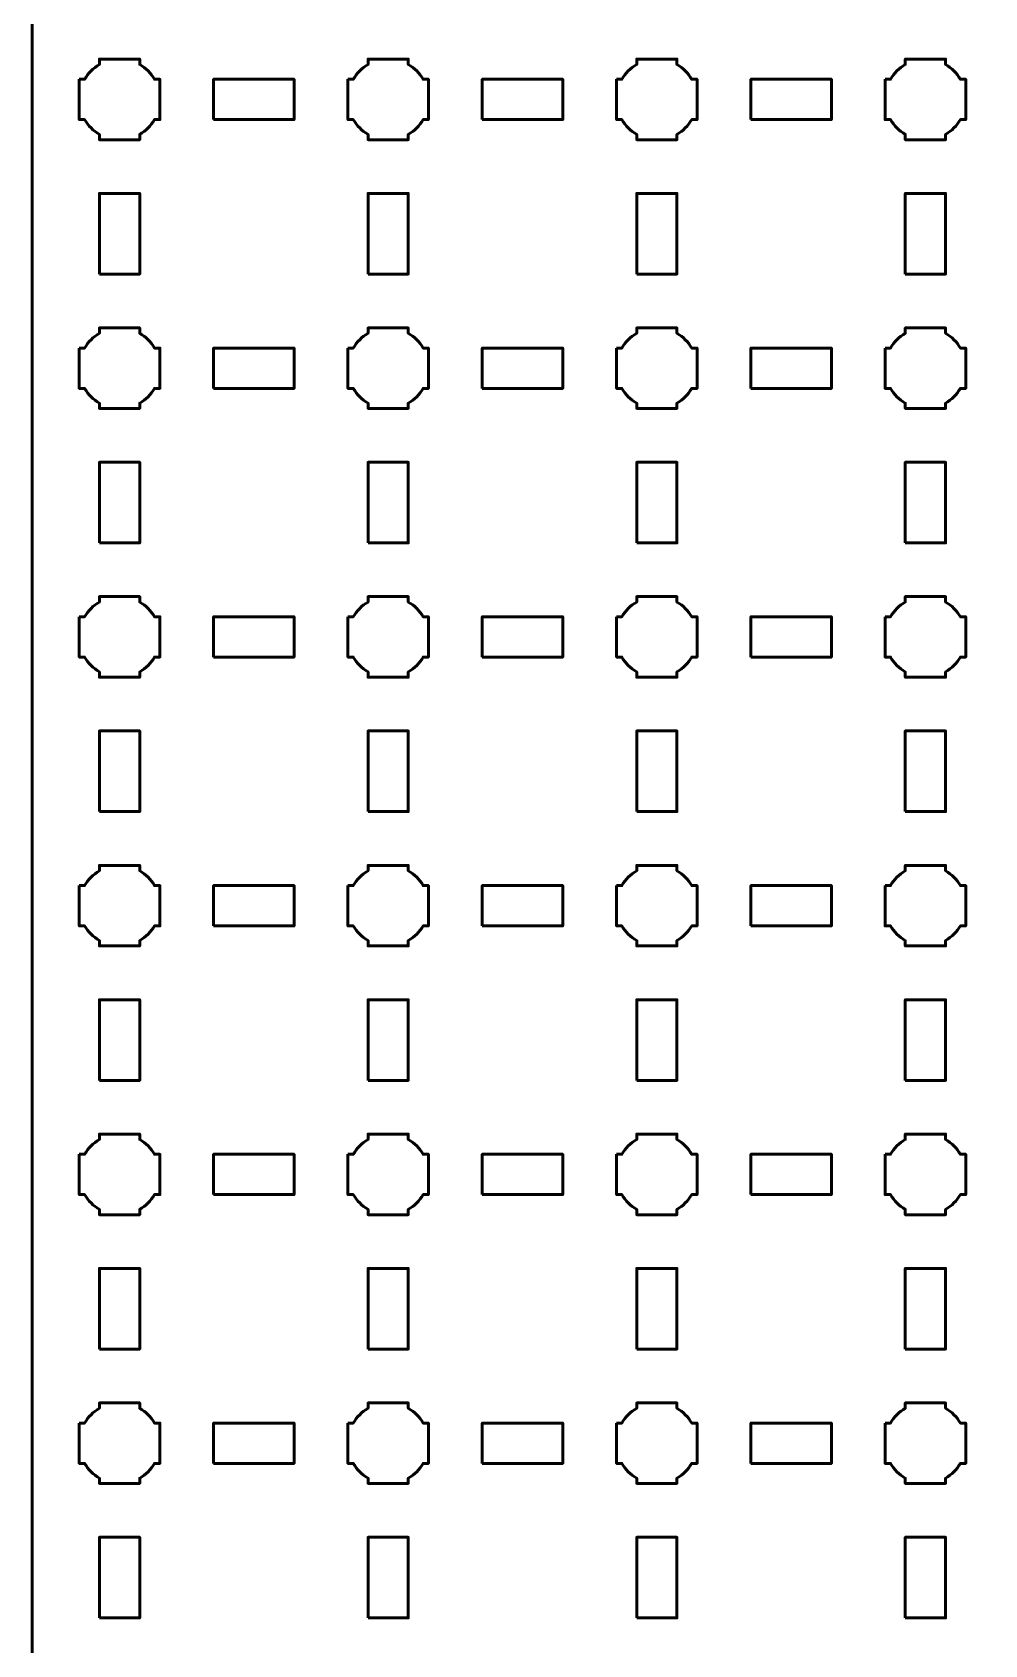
# Model space of a CAD drawing. Header units: centimetres. Extents: x -40.1 to 19.1, y -39.5 to 9.8.
# Drawn here: x -40.15 to -33.06, y -14.35 to -2.35 of the extents above; entities that cross this region are included whole.
import ezdxf

# ---------------------------------------------------------------- set-up
doc = ezdxf.new("R2010")
doc.units = ezdxf.units.CM
doc.header["$MEASUREMENT"] = 0
doc.layers.add('Layer 1', color=7, linetype='Continuous')

msp = doc.modelspace()

# ---------------------------------------------------------------- linework, layer by layer
at = {"layer": 'Layer 1', "color": 250, "lineweight": 53}
for points in [[(-38.8, -3), (-38.2, -3), (-38.2, -2.7), (-38.8, -2.7), (-38.8, -3)], [(-36.8, -3), (-36.2, -3), (-36.2, -2.7), (-36.8, -2.7), (-36.8, -3)], [(-34.8, -3), (-34.2, -3), (-34.2, -2.7), (-34.8, -2.7), (-34.8, -3)], [(-39.65, -4.15), (-39.35, -4.15), (-39.35, -3.55), (-39.65, -3.55), (-39.65, -4.15)], [(-37.65, -4.15), (-37.35, -4.15), (-37.35, -3.55), (-37.65, -3.55), (-37.65, -4.15)], [(-35.65, -4.15), (-35.35, -4.15), (-35.35, -3.55), (-35.65, -3.55), (-35.65, -4.15)], [(-33.65, -4.15), (-33.35, -4.15), (-33.35, -3.55), (-33.65, -3.55), (-33.65, -4.15)], [(-38.8, -5), (-38.2, -5), (-38.2, -4.7), (-38.8, -4.7), (-38.8, -5)], [(-36.8, -5), (-36.2, -5), (-36.2, -4.7), (-36.8, -4.7), (-36.8, -5)], [(-34.8, -5), (-34.2, -5), (-34.2, -4.7), (-34.8, -4.7), (-34.8, -5)], [(-39.65, -6.15), (-39.35, -6.15), (-39.35, -5.55), (-39.65, -5.55), (-39.65, -6.15)], [(-37.65, -6.15), (-37.35, -6.15), (-37.35, -5.55), (-37.65, -5.55), (-37.65, -6.15)], [(-35.65, -6.15), (-35.35, -6.15), (-35.35, -5.55), (-35.65, -5.55), (-35.65, -6.15)], [(-33.65, -6.15), (-33.35, -6.15), (-33.35, -5.55), (-33.65, -5.55), (-33.65, -6.15)], [(-38.8, -7), (-38.2, -7), (-38.2, -6.7), (-38.8, -6.7), (-38.8, -7)], [(-36.8, -7), (-36.2, -7), (-36.2, -6.7), (-36.8, -6.7), (-36.8, -7)], [(-34.8, -7), (-34.2, -7), (-34.2, -6.7), (-34.8, -6.7), (-34.8, -7)], [(-39.65, -8.15), (-39.35, -8.15), (-39.35, -7.55), (-39.65, -7.55), (-39.65, -8.15)], [(-37.65, -8.15), (-37.35, -8.15), (-37.35, -7.55), (-37.65, -7.55), (-37.65, -8.15)], [(-35.65, -8.15), (-35.35, -8.15), (-35.35, -7.55), (-35.65, -7.55), (-35.65, -8.15)], [(-33.65, -8.15), (-33.35, -8.15), (-33.35, -7.55), (-33.65, -7.55), (-33.65, -8.15)], [(-38.8, -9), (-38.2, -9), (-38.2, -8.7), (-38.8, -8.7), (-38.8, -9)], [(-36.8, -9), (-36.2, -9), (-36.2, -8.7), (-36.8, -8.7), (-36.8, -9)], [(-34.8, -9), (-34.2, -9), (-34.2, -8.7), (-34.8, -8.7), (-34.8, -9)], [(-39.65, -10.15), (-39.35, -10.15), (-39.35, -9.55), (-39.65, -9.55), (-39.65, -10.15)], [(-37.65, -10.15), (-37.35, -10.15), (-37.35, -9.55), (-37.65, -9.55), (-37.65, -10.15)], [(-35.65, -10.15), (-35.35, -10.15), (-35.35, -9.55), (-35.65, -9.55), (-35.65, -10.15)], [(-33.65, -10.15), (-33.35, -10.15), (-33.35, -9.55), (-33.65, -9.55), (-33.65, -10.15)], [(-38.8, -11), (-38.2, -11), (-38.2, -10.7), (-38.8, -10.7), (-38.8, -11)], [(-36.8, -11), (-36.2, -11), (-36.2, -10.7), (-36.8, -10.7), (-36.8, -11)], [(-34.8, -11), (-34.2, -11), (-34.2, -10.7), (-34.8, -10.7), (-34.8, -11)], [(-39.65, -12.15), (-39.35, -12.15), (-39.35, -11.55), (-39.65, -11.55), (-39.65, -12.15)], [(-37.65, -12.15), (-37.35, -12.15), (-37.35, -11.55), (-37.65, -11.55), (-37.65, -12.15)], [(-35.65, -12.15), (-35.35, -12.15), (-35.35, -11.55), (-35.65, -11.55), (-35.65, -12.15)], [(-33.65, -12.15), (-33.35, -12.15), (-33.35, -11.55), (-33.65, -11.55), (-33.65, -12.15)], [(-38.8, -13), (-38.2, -13), (-38.2, -12.7), (-38.8, -12.7), (-38.8, -13)], [(-36.8, -13), (-36.2, -13), (-36.2, -12.7), (-36.8, -12.7), (-36.8, -13)], [(-34.8, -13), (-34.2, -13), (-34.2, -12.7), (-34.8, -12.7), (-34.8, -13)], [(-39.65, -14.15), (-39.35, -14.15), (-39.35, -13.55), (-39.65, -13.55), (-39.65, -14.15)], [(-37.65, -14.15), (-37.35, -14.15), (-37.35, -13.55), (-37.65, -13.55), (-37.65, -14.15)], [(-35.65, -14.15), (-35.35, -14.15), (-35.35, -13.55), (-35.65, -13.55), (-35.65, -14.15)], [(-33.65, -14.15), (-33.35, -14.15), (-33.35, -13.55), (-33.65, -13.55), (-33.65, -14.15)]]:
    msp.add_lwpolyline(points, close=True, dxfattribs=at)
msp.add_open_spline([(-40.15, -39), (-40.15, -39), (-40.15, 9.3), (-40.15, 9.3), (-40.15, 9.3), (-40.15, 9.57609), (-39.92609, 9.8), (-39.65, 9.8), (-39.65, 9.8), (-39.65, 9.8), (18.65, 9.8), (18.65, 9.8), (18.65, 9.8), (18.92609, 9.8), (19.15, 9.57609), (19.15, 9.3), (19.15, 9.3), (19.15, 9.3), (19.15, -39), (19.15, -39), (19.15, -39), (19.15, -39.27609), (18.92609, -39.5), (18.65, -39.5), (18.65, -39.5), (18.65, -39.5), (-39.65, -39.5), (-39.65, -39.5), (-39.65, -39.5), (-39.92609, -39.5), (-40.15, -39.27609), (-40.15, -39)], degree=3, knots=[0, 0, 0, 0, 0.125, 0.125, 0.125, 0.125, 0.25, 0.25, 0.25, 0.25, 0.375, 0.375, 0.375, 0.375, 0.5, 0.5, 0.5, 0.5, 0.625, 0.625, 0.625, 0.625, 0.75, 0.75, 0.75, 0.75, 0.875, 0.875, 0.875, 0.875, 1, 1, 1, 1], dxfattribs=at)
at = {"layer": 'Layer 1', "lineweight": 53}
for points in [[(-39.8, -2.7), (-39.8, -2.7), (-39.75985, -2.7), (-39.75985, -2.7), (-39.75985, -2.7), (-39.7335, -2.65447), (-39.69553, -2.6165), (-39.65, -2.59015), (-39.65, -2.59015), (-39.65, -2.59015), (-39.65, -2.55), (-39.65, -2.55), (-39.65, -2.55), (-39.65, -2.55), (-39.5, -2.55), (-39.5, -2.55), (-39.5, -2.55), (-39.5, -2.55), (-39.35, -2.55), (-39.35, -2.55), (-39.35, -2.55), (-39.35, -2.55), (-39.35, -2.59015), (-39.35, -2.59015), (-39.35, -2.59015), (-39.30447, -2.6165), (-39.2665, -2.65447), (-39.24015, -2.7), (-39.24015, -2.7), (-39.24015, -2.7), (-39.2, -2.7), (-39.2, -2.7), (-39.2, -2.7), (-39.2, -2.7), (-39.2, -2.85), (-39.2, -2.85), (-39.2, -2.85), (-39.2, -2.85), (-39.2, -3), (-39.2, -3), (-39.2, -3), (-39.2, -3), (-39.24015, -3), (-39.24015, -3), (-39.24015, -3), (-39.2665, -3.04553), (-39.30447, -3.0835), (-39.35, -3.10985), (-39.35, -3.10985), (-39.35, -3.10985), (-39.35, -3.15), (-39.35, -3.15), (-39.35, -3.15), (-39.35, -3.15), (-39.5, -3.15), (-39.5, -3.15), (-39.5, -3.15), (-39.5, -3.15), (-39.65, -3.15), (-39.65, -3.15), (-39.65, -3.15), (-39.65, -3.15), (-39.65, -3.10985), (-39.65, -3.10985), (-39.65, -3.10985), (-39.69553, -3.0835), (-39.7335, -3.04553), (-39.75985, -3), (-39.75985, -3), (-39.75985, -3), (-39.8, -3), (-39.8, -3), (-39.8, -3), (-39.8, -3), (-39.8, -2.85), (-39.8, -2.85), (-39.8, -2.85), (-39.8, -2.85), (-39.8, -2.7), (-39.8, -2.7)], [(-37.8, -2.7), (-37.8, -2.7), (-37.75985, -2.7), (-37.75985, -2.7), (-37.75985, -2.7), (-37.7335, -2.65447), (-37.69553, -2.6165), (-37.65, -2.59015), (-37.65, -2.59015), (-37.65, -2.59015), (-37.65, -2.55), (-37.65, -2.55), (-37.65, -2.55), (-37.65, -2.55), (-37.5, -2.55), (-37.5, -2.55), (-37.5, -2.55), (-37.5, -2.55), (-37.35, -2.55), (-37.35, -2.55), (-37.35, -2.55), (-37.35, -2.55), (-37.35, -2.59015), (-37.35, -2.59015), (-37.35, -2.59015), (-37.30447, -2.6165), (-37.2665, -2.65447), (-37.24015, -2.7), (-37.24015, -2.7), (-37.24015, -2.7), (-37.2, -2.7), (-37.2, -2.7), (-37.2, -2.7), (-37.2, -2.7), (-37.2, -2.85), (-37.2, -2.85), (-37.2, -2.85), (-37.2, -2.85), (-37.2, -3), (-37.2, -3), (-37.2, -3), (-37.2, -3), (-37.24015, -3), (-37.24015, -3), (-37.24015, -3), (-37.2665, -3.04553), (-37.30447, -3.0835), (-37.35, -3.10985), (-37.35, -3.10985), (-37.35, -3.10985), (-37.35, -3.15), (-37.35, -3.15), (-37.35, -3.15), (-37.35, -3.15), (-37.5, -3.15), (-37.5, -3.15), (-37.5, -3.15), (-37.5, -3.15), (-37.65, -3.15), (-37.65, -3.15), (-37.65, -3.15), (-37.65, -3.15), (-37.65, -3.10985), (-37.65, -3.10985), (-37.65, -3.10985), (-37.69553, -3.0835), (-37.7335, -3.04553), (-37.75985, -3), (-37.75985, -3), (-37.75985, -3), (-37.8, -3), (-37.8, -3), (-37.8, -3), (-37.8, -3), (-37.8, -2.85), (-37.8, -2.85), (-37.8, -2.85), (-37.8, -2.85), (-37.8, -2.7), (-37.8, -2.7)], [(-35.8, -2.7), (-35.8, -2.7), (-35.75985, -2.7), (-35.75985, -2.7), (-35.75985, -2.7), (-35.7335, -2.65447), (-35.69553, -2.6165), (-35.65, -2.59015), (-35.65, -2.59015), (-35.65, -2.59015), (-35.65, -2.55), (-35.65, -2.55), (-35.65, -2.55), (-35.65, -2.55), (-35.5, -2.55), (-35.5, -2.55), (-35.5, -2.55), (-35.5, -2.55), (-35.35, -2.55), (-35.35, -2.55), (-35.35, -2.55), (-35.35, -2.55), (-35.35, -2.59015), (-35.35, -2.59015), (-35.35, -2.59015), (-35.30447, -2.6165), (-35.2665, -2.65447), (-35.24015, -2.7), (-35.24015, -2.7), (-35.24015, -2.7), (-35.2, -2.7), (-35.2, -2.7), (-35.2, -2.7), (-35.2, -2.7), (-35.2, -2.85), (-35.2, -2.85), (-35.2, -2.85), (-35.2, -2.85), (-35.2, -3), (-35.2, -3), (-35.2, -3), (-35.2, -3), (-35.24015, -3), (-35.24015, -3), (-35.24015, -3), (-35.2665, -3.04553), (-35.30447, -3.0835), (-35.35, -3.10985), (-35.35, -3.10985), (-35.35, -3.10985), (-35.35, -3.15), (-35.35, -3.15), (-35.35, -3.15), (-35.35, -3.15), (-35.5, -3.15), (-35.5, -3.15), (-35.5, -3.15), (-35.5, -3.15), (-35.65, -3.15), (-35.65, -3.15), (-35.65, -3.15), (-35.65, -3.15), (-35.65, -3.10985), (-35.65, -3.10985), (-35.65, -3.10985), (-35.69553, -3.0835), (-35.7335, -3.04553), (-35.75985, -3), (-35.75985, -3), (-35.75985, -3), (-35.8, -3), (-35.8, -3), (-35.8, -3), (-35.8, -3), (-35.8, -2.85), (-35.8, -2.85), (-35.8, -2.85), (-35.8, -2.85), (-35.8, -2.7), (-35.8, -2.7)], [(-33.8, -2.7), (-33.8, -2.7), (-33.75985, -2.7), (-33.75985, -2.7), (-33.75985, -2.7), (-33.7335, -2.65447), (-33.69553, -2.6165), (-33.65, -2.59015), (-33.65, -2.59015), (-33.65, -2.59015), (-33.65, -2.55), (-33.65, -2.55), (-33.65, -2.55), (-33.65, -2.55), (-33.5, -2.55), (-33.5, -2.55), (-33.5, -2.55), (-33.5, -2.55), (-33.35, -2.55), (-33.35, -2.55), (-33.35, -2.55), (-33.35, -2.55), (-33.35, -2.59015), (-33.35, -2.59015), (-33.35, -2.59015), (-33.30447, -2.6165), (-33.2665, -2.65447), (-33.24015, -2.7), (-33.24015, -2.7), (-33.24015, -2.7), (-33.2, -2.7), (-33.2, -2.7), (-33.2, -2.7), (-33.2, -2.7), (-33.2, -2.85), (-33.2, -2.85), (-33.2, -2.85), (-33.2, -2.85), (-33.2, -3), (-33.2, -3), (-33.2, -3), (-33.2, -3), (-33.24015, -3), (-33.24015, -3), (-33.24015, -3), (-33.2665, -3.04553), (-33.30447, -3.0835), (-33.35, -3.10985), (-33.35, -3.10985), (-33.35, -3.10985), (-33.35, -3.15), (-33.35, -3.15), (-33.35, -3.15), (-33.35, -3.15), (-33.5, -3.15), (-33.5, -3.15), (-33.5, -3.15), (-33.5, -3.15), (-33.65, -3.15), (-33.65, -3.15), (-33.65, -3.15), (-33.65, -3.15), (-33.65, -3.10985), (-33.65, -3.10985), (-33.65, -3.10985), (-33.69553, -3.0835), (-33.7335, -3.04553), (-33.75985, -3), (-33.75985, -3), (-33.75985, -3), (-33.8, -3), (-33.8, -3), (-33.8, -3), (-33.8, -3), (-33.8, -2.85), (-33.8, -2.85), (-33.8, -2.85), (-33.8, -2.85), (-33.8, -2.7), (-33.8, -2.7)], [(-39.8, -4.7), (-39.8, -4.7), (-39.75985, -4.7), (-39.75985, -4.7), (-39.75985, -4.7), (-39.7335, -4.65447), (-39.69553, -4.6165), (-39.65, -4.59015), (-39.65, -4.59015), (-39.65, -4.59015), (-39.65, -4.55), (-39.65, -4.55), (-39.65, -4.55), (-39.65, -4.55), (-39.5, -4.55), (-39.5, -4.55), (-39.5, -4.55), (-39.5, -4.55), (-39.35, -4.55), (-39.35, -4.55), (-39.35, -4.55), (-39.35, -4.55), (-39.35, -4.59015), (-39.35, -4.59015), (-39.35, -4.59015), (-39.30447, -4.6165), (-39.2665, -4.65447), (-39.24015, -4.7), (-39.24015, -4.7), (-39.24015, -4.7), (-39.2, -4.7), (-39.2, -4.7), (-39.2, -4.7), (-39.2, -4.7), (-39.2, -4.85), (-39.2, -4.85), (-39.2, -4.85), (-39.2, -4.85), (-39.2, -5), (-39.2, -5), (-39.2, -5), (-39.2, -5), (-39.24015, -5), (-39.24015, -5), (-39.24015, -5), (-39.2665, -5.04553), (-39.30447, -5.0835), (-39.35, -5.10985), (-39.35, -5.10985), (-39.35, -5.10985), (-39.35, -5.15), (-39.35, -5.15), (-39.35, -5.15), (-39.35, -5.15), (-39.5, -5.15), (-39.5, -5.15), (-39.5, -5.15), (-39.5, -5.15), (-39.65, -5.15), (-39.65, -5.15), (-39.65, -5.15), (-39.65, -5.15), (-39.65, -5.10985), (-39.65, -5.10985), (-39.65, -5.10985), (-39.69553, -5.0835), (-39.7335, -5.04553), (-39.75985, -5), (-39.75985, -5), (-39.75985, -5), (-39.8, -5), (-39.8, -5), (-39.8, -5), (-39.8, -5), (-39.8, -4.85), (-39.8, -4.85), (-39.8, -4.85), (-39.8, -4.85), (-39.8, -4.7), (-39.8, -4.7)], [(-37.8, -4.7), (-37.8, -4.7), (-37.75985, -4.7), (-37.75985, -4.7), (-37.75985, -4.7), (-37.7335, -4.65447), (-37.69553, -4.6165), (-37.65, -4.59015), (-37.65, -4.59015), (-37.65, -4.59015), (-37.65, -4.55), (-37.65, -4.55), (-37.65, -4.55), (-37.65, -4.55), (-37.5, -4.55), (-37.5, -4.55), (-37.5, -4.55), (-37.5, -4.55), (-37.35, -4.55), (-37.35, -4.55), (-37.35, -4.55), (-37.35, -4.55), (-37.35, -4.59015), (-37.35, -4.59015), (-37.35, -4.59015), (-37.30447, -4.6165), (-37.2665, -4.65447), (-37.24015, -4.7), (-37.24015, -4.7), (-37.24015, -4.7), (-37.2, -4.7), (-37.2, -4.7), (-37.2, -4.7), (-37.2, -4.7), (-37.2, -4.85), (-37.2, -4.85), (-37.2, -4.85), (-37.2, -4.85), (-37.2, -5), (-37.2, -5), (-37.2, -5), (-37.2, -5), (-37.24015, -5), (-37.24015, -5), (-37.24015, -5), (-37.2665, -5.04553), (-37.30447, -5.0835), (-37.35, -5.10985), (-37.35, -5.10985), (-37.35, -5.10985), (-37.35, -5.15), (-37.35, -5.15), (-37.35, -5.15), (-37.35, -5.15), (-37.5, -5.15), (-37.5, -5.15), (-37.5, -5.15), (-37.5, -5.15), (-37.65, -5.15), (-37.65, -5.15), (-37.65, -5.15), (-37.65, -5.15), (-37.65, -5.10985), (-37.65, -5.10985), (-37.65, -5.10985), (-37.69553, -5.0835), (-37.7335, -5.04553), (-37.75985, -5), (-37.75985, -5), (-37.75985, -5), (-37.8, -5), (-37.8, -5), (-37.8, -5), (-37.8, -5), (-37.8, -4.85), (-37.8, -4.85), (-37.8, -4.85), (-37.8, -4.85), (-37.8, -4.7), (-37.8, -4.7)], [(-35.8, -4.7), (-35.8, -4.7), (-35.75985, -4.7), (-35.75985, -4.7), (-35.75985, -4.7), (-35.7335, -4.65447), (-35.69553, -4.6165), (-35.65, -4.59015), (-35.65, -4.59015), (-35.65, -4.59015), (-35.65, -4.55), (-35.65, -4.55), (-35.65, -4.55), (-35.65, -4.55), (-35.5, -4.55), (-35.5, -4.55), (-35.5, -4.55), (-35.5, -4.55), (-35.35, -4.55), (-35.35, -4.55), (-35.35, -4.55), (-35.35, -4.55), (-35.35, -4.59015), (-35.35, -4.59015), (-35.35, -4.59015), (-35.30447, -4.6165), (-35.2665, -4.65447), (-35.24015, -4.7), (-35.24015, -4.7), (-35.24015, -4.7), (-35.2, -4.7), (-35.2, -4.7), (-35.2, -4.7), (-35.2, -4.7), (-35.2, -4.85), (-35.2, -4.85), (-35.2, -4.85), (-35.2, -4.85), (-35.2, -5), (-35.2, -5), (-35.2, -5), (-35.2, -5), (-35.24015, -5), (-35.24015, -5), (-35.24015, -5), (-35.2665, -5.04553), (-35.30447, -5.0835), (-35.35, -5.10985), (-35.35, -5.10985), (-35.35, -5.10985), (-35.35, -5.15), (-35.35, -5.15), (-35.35, -5.15), (-35.35, -5.15), (-35.5, -5.15), (-35.5, -5.15), (-35.5, -5.15), (-35.5, -5.15), (-35.65, -5.15), (-35.65, -5.15), (-35.65, -5.15), (-35.65, -5.15), (-35.65, -5.10985), (-35.65, -5.10985), (-35.65, -5.10985), (-35.69553, -5.0835), (-35.7335, -5.04553), (-35.75985, -5), (-35.75985, -5), (-35.75985, -5), (-35.8, -5), (-35.8, -5), (-35.8, -5), (-35.8, -5), (-35.8, -4.85), (-35.8, -4.85), (-35.8, -4.85), (-35.8, -4.85), (-35.8, -4.7), (-35.8, -4.7)], [(-33.8, -4.7), (-33.8, -4.7), (-33.75985, -4.7), (-33.75985, -4.7), (-33.75985, -4.7), (-33.7335, -4.65447), (-33.69553, -4.6165), (-33.65, -4.59015), (-33.65, -4.59015), (-33.65, -4.59015), (-33.65, -4.55), (-33.65, -4.55), (-33.65, -4.55), (-33.65, -4.55), (-33.5, -4.55), (-33.5, -4.55), (-33.5, -4.55), (-33.5, -4.55), (-33.35, -4.55), (-33.35, -4.55), (-33.35, -4.55), (-33.35, -4.55), (-33.35, -4.59015), (-33.35, -4.59015), (-33.35, -4.59015), (-33.30447, -4.6165), (-33.2665, -4.65447), (-33.24015, -4.7), (-33.24015, -4.7), (-33.24015, -4.7), (-33.2, -4.7), (-33.2, -4.7), (-33.2, -4.7), (-33.2, -4.7), (-33.2, -4.85), (-33.2, -4.85), (-33.2, -4.85), (-33.2, -4.85), (-33.2, -5), (-33.2, -5), (-33.2, -5), (-33.2, -5), (-33.24015, -5), (-33.24015, -5), (-33.24015, -5), (-33.2665, -5.04553), (-33.30447, -5.0835), (-33.35, -5.10985), (-33.35, -5.10985), (-33.35, -5.10985), (-33.35, -5.15), (-33.35, -5.15), (-33.35, -5.15), (-33.35, -5.15), (-33.5, -5.15), (-33.5, -5.15), (-33.5, -5.15), (-33.5, -5.15), (-33.65, -5.15), (-33.65, -5.15), (-33.65, -5.15), (-33.65, -5.15), (-33.65, -5.10985), (-33.65, -5.10985), (-33.65, -5.10985), (-33.69553, -5.0835), (-33.7335, -5.04553), (-33.75985, -5), (-33.75985, -5), (-33.75985, -5), (-33.8, -5), (-33.8, -5), (-33.8, -5), (-33.8, -5), (-33.8, -4.85), (-33.8, -4.85), (-33.8, -4.85), (-33.8, -4.85), (-33.8, -4.7), (-33.8, -4.7)], [(-39.8, -6.7), (-39.8, -6.7), (-39.75985, -6.7), (-39.75985, -6.7), (-39.75985, -6.7), (-39.7335, -6.65447), (-39.69553, -6.6165), (-39.65, -6.59015), (-39.65, -6.59015), (-39.65, -6.59015), (-39.65, -6.55), (-39.65, -6.55), (-39.65, -6.55), (-39.65, -6.55), (-39.5, -6.55), (-39.5, -6.55), (-39.5, -6.55), (-39.5, -6.55), (-39.35, -6.55), (-39.35, -6.55), (-39.35, -6.55), (-39.35, -6.55), (-39.35, -6.59015), (-39.35, -6.59015), (-39.35, -6.59015), (-39.30447, -6.6165), (-39.2665, -6.65447), (-39.24015, -6.7), (-39.24015, -6.7), (-39.24015, -6.7), (-39.2, -6.7), (-39.2, -6.7), (-39.2, -6.7), (-39.2, -6.7), (-39.2, -6.85), (-39.2, -6.85), (-39.2, -6.85), (-39.2, -6.85), (-39.2, -7), (-39.2, -7), (-39.2, -7), (-39.2, -7), (-39.24015, -7), (-39.24015, -7), (-39.24015, -7), (-39.2665, -7.04553), (-39.30447, -7.0835), (-39.35, -7.10985), (-39.35, -7.10985), (-39.35, -7.10985), (-39.35, -7.15), (-39.35, -7.15), (-39.35, -7.15), (-39.35, -7.15), (-39.5, -7.15), (-39.5, -7.15), (-39.5, -7.15), (-39.5, -7.15), (-39.65, -7.15), (-39.65, -7.15), (-39.65, -7.15), (-39.65, -7.15), (-39.65, -7.10985), (-39.65, -7.10985), (-39.65, -7.10985), (-39.69553, -7.0835), (-39.7335, -7.04553), (-39.75985, -7), (-39.75985, -7), (-39.75985, -7), (-39.8, -7), (-39.8, -7), (-39.8, -7), (-39.8, -7), (-39.8, -6.85), (-39.8, -6.85), (-39.8, -6.85), (-39.8, -6.85), (-39.8, -6.7), (-39.8, -6.7)], [(-37.8, -6.7), (-37.8, -6.7), (-37.75985, -6.7), (-37.75985, -6.7), (-37.75985, -6.7), (-37.7335, -6.65447), (-37.69553, -6.6165), (-37.65, -6.59015), (-37.65, -6.59015), (-37.65, -6.59015), (-37.65, -6.55), (-37.65, -6.55), (-37.65, -6.55), (-37.65, -6.55), (-37.5, -6.55), (-37.5, -6.55), (-37.5, -6.55), (-37.5, -6.55), (-37.35, -6.55), (-37.35, -6.55), (-37.35, -6.55), (-37.35, -6.55), (-37.35, -6.59015), (-37.35, -6.59015), (-37.35, -6.59015), (-37.30447, -6.6165), (-37.2665, -6.65447), (-37.24015, -6.7), (-37.24015, -6.7), (-37.24015, -6.7), (-37.2, -6.7), (-37.2, -6.7), (-37.2, -6.7), (-37.2, -6.7), (-37.2, -6.85), (-37.2, -6.85), (-37.2, -6.85), (-37.2, -6.85), (-37.2, -7), (-37.2, -7), (-37.2, -7), (-37.2, -7), (-37.24015, -7), (-37.24015, -7), (-37.24015, -7), (-37.2665, -7.04553), (-37.30447, -7.0835), (-37.35, -7.10985), (-37.35, -7.10985), (-37.35, -7.10985), (-37.35, -7.15), (-37.35, -7.15), (-37.35, -7.15), (-37.35, -7.15), (-37.5, -7.15), (-37.5, -7.15), (-37.5, -7.15), (-37.5, -7.15), (-37.65, -7.15), (-37.65, -7.15), (-37.65, -7.15), (-37.65, -7.15), (-37.65, -7.10985), (-37.65, -7.10985), (-37.65, -7.10985), (-37.69553, -7.0835), (-37.7335, -7.04553), (-37.75985, -7), (-37.75985, -7), (-37.75985, -7), (-37.8, -7), (-37.8, -7), (-37.8, -7), (-37.8, -7), (-37.8, -6.85), (-37.8, -6.85), (-37.8, -6.85), (-37.8, -6.85), (-37.8, -6.7), (-37.8, -6.7)], [(-35.8, -6.7), (-35.8, -6.7), (-35.75985, -6.7), (-35.75985, -6.7), (-35.75985, -6.7), (-35.7335, -6.65447), (-35.69553, -6.6165), (-35.65, -6.59015), (-35.65, -6.59015), (-35.65, -6.59015), (-35.65, -6.55), (-35.65, -6.55), (-35.65, -6.55), (-35.65, -6.55), (-35.5, -6.55), (-35.5, -6.55), (-35.5, -6.55), (-35.5, -6.55), (-35.35, -6.55), (-35.35, -6.55), (-35.35, -6.55), (-35.35, -6.55), (-35.35, -6.59015), (-35.35, -6.59015), (-35.35, -6.59015), (-35.30447, -6.6165), (-35.2665, -6.65447), (-35.24015, -6.7), (-35.24015, -6.7), (-35.24015, -6.7), (-35.2, -6.7), (-35.2, -6.7), (-35.2, -6.7), (-35.2, -6.7), (-35.2, -6.85), (-35.2, -6.85), (-35.2, -6.85), (-35.2, -6.85), (-35.2, -7), (-35.2, -7), (-35.2, -7), (-35.2, -7), (-35.24015, -7), (-35.24015, -7), (-35.24015, -7), (-35.2665, -7.04553), (-35.30447, -7.0835), (-35.35, -7.10985), (-35.35, -7.10985), (-35.35, -7.10985), (-35.35, -7.15), (-35.35, -7.15), (-35.35, -7.15), (-35.35, -7.15), (-35.5, -7.15), (-35.5, -7.15), (-35.5, -7.15), (-35.5, -7.15), (-35.65, -7.15), (-35.65, -7.15), (-35.65, -7.15), (-35.65, -7.15), (-35.65, -7.10985), (-35.65, -7.10985), (-35.65, -7.10985), (-35.69553, -7.0835), (-35.7335, -7.04553), (-35.75985, -7), (-35.75985, -7), (-35.75985, -7), (-35.8, -7), (-35.8, -7), (-35.8, -7), (-35.8, -7), (-35.8, -6.85), (-35.8, -6.85), (-35.8, -6.85), (-35.8, -6.85), (-35.8, -6.7), (-35.8, -6.7)], [(-33.8, -6.7), (-33.8, -6.7), (-33.75985, -6.7), (-33.75985, -6.7), (-33.75985, -6.7), (-33.7335, -6.65447), (-33.69553, -6.6165), (-33.65, -6.59015), (-33.65, -6.59015), (-33.65, -6.59015), (-33.65, -6.55), (-33.65, -6.55), (-33.65, -6.55), (-33.65, -6.55), (-33.5, -6.55), (-33.5, -6.55), (-33.5, -6.55), (-33.5, -6.55), (-33.35, -6.55), (-33.35, -6.55), (-33.35, -6.55), (-33.35, -6.55), (-33.35, -6.59015), (-33.35, -6.59015), (-33.35, -6.59015), (-33.30447, -6.6165), (-33.2665, -6.65447), (-33.24015, -6.7), (-33.24015, -6.7), (-33.24015, -6.7), (-33.2, -6.7), (-33.2, -6.7), (-33.2, -6.7), (-33.2, -6.7), (-33.2, -6.85), (-33.2, -6.85), (-33.2, -6.85), (-33.2, -6.85), (-33.2, -7), (-33.2, -7), (-33.2, -7), (-33.2, -7), (-33.24015, -7), (-33.24015, -7), (-33.24015, -7), (-33.2665, -7.04553), (-33.30447, -7.0835), (-33.35, -7.10985), (-33.35, -7.10985), (-33.35, -7.10985), (-33.35, -7.15), (-33.35, -7.15), (-33.35, -7.15), (-33.35, -7.15), (-33.5, -7.15), (-33.5, -7.15), (-33.5, -7.15), (-33.5, -7.15), (-33.65, -7.15), (-33.65, -7.15), (-33.65, -7.15), (-33.65, -7.15), (-33.65, -7.10985), (-33.65, -7.10985), (-33.65, -7.10985), (-33.69553, -7.0835), (-33.7335, -7.04553), (-33.75985, -7), (-33.75985, -7), (-33.75985, -7), (-33.8, -7), (-33.8, -7), (-33.8, -7), (-33.8, -7), (-33.8, -6.85), (-33.8, -6.85), (-33.8, -6.85), (-33.8, -6.85), (-33.8, -6.7), (-33.8, -6.7)], [(-39.8, -8.7), (-39.8, -8.7), (-39.75985, -8.7), (-39.75985, -8.7), (-39.75985, -8.7), (-39.7335, -8.65447), (-39.69553, -8.6165), (-39.65, -8.59015), (-39.65, -8.59015), (-39.65, -8.59015), (-39.65, -8.55), (-39.65, -8.55), (-39.65, -8.55), (-39.65, -8.55), (-39.5, -8.55), (-39.5, -8.55), (-39.5, -8.55), (-39.5, -8.55), (-39.35, -8.55), (-39.35, -8.55), (-39.35, -8.55), (-39.35, -8.55), (-39.35, -8.59015), (-39.35, -8.59015), (-39.35, -8.59015), (-39.30447, -8.6165), (-39.2665, -8.65447), (-39.24015, -8.7), (-39.24015, -8.7), (-39.24015, -8.7), (-39.2, -8.7), (-39.2, -8.7), (-39.2, -8.7), (-39.2, -8.7), (-39.2, -8.85), (-39.2, -8.85), (-39.2, -8.85), (-39.2, -8.85), (-39.2, -9), (-39.2, -9), (-39.2, -9), (-39.2, -9), (-39.24015, -9), (-39.24015, -9), (-39.24015, -9), (-39.2665, -9.04553), (-39.30447, -9.0835), (-39.35, -9.10985), (-39.35, -9.10985), (-39.35, -9.10985), (-39.35, -9.15), (-39.35, -9.15), (-39.35, -9.15), (-39.35, -9.15), (-39.5, -9.15), (-39.5, -9.15), (-39.5, -9.15), (-39.5, -9.15), (-39.65, -9.15), (-39.65, -9.15), (-39.65, -9.15), (-39.65, -9.15), (-39.65, -9.10985), (-39.65, -9.10985), (-39.65, -9.10985), (-39.69553, -9.0835), (-39.7335, -9.04553), (-39.75985, -9), (-39.75985, -9), (-39.75985, -9), (-39.8, -9), (-39.8, -9), (-39.8, -9), (-39.8, -9), (-39.8, -8.85), (-39.8, -8.85), (-39.8, -8.85), (-39.8, -8.85), (-39.8, -8.7), (-39.8, -8.7)], [(-37.8, -8.7), (-37.8, -8.7), (-37.75985, -8.7), (-37.75985, -8.7), (-37.75985, -8.7), (-37.7335, -8.65447), (-37.69553, -8.6165), (-37.65, -8.59015), (-37.65, -8.59015), (-37.65, -8.59015), (-37.65, -8.55), (-37.65, -8.55), (-37.65, -8.55), (-37.65, -8.55), (-37.5, -8.55), (-37.5, -8.55), (-37.5, -8.55), (-37.5, -8.55), (-37.35, -8.55), (-37.35, -8.55), (-37.35, -8.55), (-37.35, -8.55), (-37.35, -8.59015), (-37.35, -8.59015), (-37.35, -8.59015), (-37.30447, -8.6165), (-37.2665, -8.65447), (-37.24015, -8.7), (-37.24015, -8.7), (-37.24015, -8.7), (-37.2, -8.7), (-37.2, -8.7), (-37.2, -8.7), (-37.2, -8.7), (-37.2, -8.85), (-37.2, -8.85), (-37.2, -8.85), (-37.2, -8.85), (-37.2, -9), (-37.2, -9), (-37.2, -9), (-37.2, -9), (-37.24015, -9), (-37.24015, -9), (-37.24015, -9), (-37.2665, -9.04553), (-37.30447, -9.0835), (-37.35, -9.10985), (-37.35, -9.10985), (-37.35, -9.10985), (-37.35, -9.15), (-37.35, -9.15), (-37.35, -9.15), (-37.35, -9.15), (-37.5, -9.15), (-37.5, -9.15), (-37.5, -9.15), (-37.5, -9.15), (-37.65, -9.15), (-37.65, -9.15), (-37.65, -9.15), (-37.65, -9.15), (-37.65, -9.10985), (-37.65, -9.10985), (-37.65, -9.10985), (-37.69553, -9.0835), (-37.7335, -9.04553), (-37.75985, -9), (-37.75985, -9), (-37.75985, -9), (-37.8, -9), (-37.8, -9), (-37.8, -9), (-37.8, -9), (-37.8, -8.85), (-37.8, -8.85), (-37.8, -8.85), (-37.8, -8.85), (-37.8, -8.7), (-37.8, -8.7)], [(-35.8, -8.7), (-35.8, -8.7), (-35.75985, -8.7), (-35.75985, -8.7), (-35.75985, -8.7), (-35.7335, -8.65447), (-35.69553, -8.6165), (-35.65, -8.59015), (-35.65, -8.59015), (-35.65, -8.59015), (-35.65, -8.55), (-35.65, -8.55), (-35.65, -8.55), (-35.65, -8.55), (-35.5, -8.55), (-35.5, -8.55), (-35.5, -8.55), (-35.5, -8.55), (-35.35, -8.55), (-35.35, -8.55), (-35.35, -8.55), (-35.35, -8.55), (-35.35, -8.59015), (-35.35, -8.59015), (-35.35, -8.59015), (-35.30447, -8.6165), (-35.2665, -8.65447), (-35.24015, -8.7), (-35.24015, -8.7), (-35.24015, -8.7), (-35.2, -8.7), (-35.2, -8.7), (-35.2, -8.7), (-35.2, -8.7), (-35.2, -8.85), (-35.2, -8.85), (-35.2, -8.85), (-35.2, -8.85), (-35.2, -9), (-35.2, -9), (-35.2, -9), (-35.2, -9), (-35.24015, -9), (-35.24015, -9), (-35.24015, -9), (-35.2665, -9.04553), (-35.30447, -9.0835), (-35.35, -9.10985), (-35.35, -9.10985), (-35.35, -9.10985), (-35.35, -9.15), (-35.35, -9.15), (-35.35, -9.15), (-35.35, -9.15), (-35.5, -9.15), (-35.5, -9.15), (-35.5, -9.15), (-35.5, -9.15), (-35.65, -9.15), (-35.65, -9.15), (-35.65, -9.15), (-35.65, -9.15), (-35.65, -9.10985), (-35.65, -9.10985), (-35.65, -9.10985), (-35.69553, -9.0835), (-35.7335, -9.04553), (-35.75985, -9), (-35.75985, -9), (-35.75985, -9), (-35.8, -9), (-35.8, -9), (-35.8, -9), (-35.8, -9), (-35.8, -8.85), (-35.8, -8.85), (-35.8, -8.85), (-35.8, -8.85), (-35.8, -8.7), (-35.8, -8.7)], [(-33.8, -8.7), (-33.8, -8.7), (-33.75985, -8.7), (-33.75985, -8.7), (-33.75985, -8.7), (-33.7335, -8.65447), (-33.69553, -8.6165), (-33.65, -8.59015), (-33.65, -8.59015), (-33.65, -8.59015), (-33.65, -8.55), (-33.65, -8.55), (-33.65, -8.55), (-33.65, -8.55), (-33.5, -8.55), (-33.5, -8.55), (-33.5, -8.55), (-33.5, -8.55), (-33.35, -8.55), (-33.35, -8.55), (-33.35, -8.55), (-33.35, -8.55), (-33.35, -8.59015), (-33.35, -8.59015), (-33.35, -8.59015), (-33.30447, -8.6165), (-33.2665, -8.65447), (-33.24015, -8.7), (-33.24015, -8.7), (-33.24015, -8.7), (-33.2, -8.7), (-33.2, -8.7), (-33.2, -8.7), (-33.2, -8.7), (-33.2, -8.85), (-33.2, -8.85), (-33.2, -8.85), (-33.2, -8.85), (-33.2, -9), (-33.2, -9), (-33.2, -9), (-33.2, -9), (-33.24015, -9), (-33.24015, -9), (-33.24015, -9), (-33.2665, -9.04553), (-33.30447, -9.0835), (-33.35, -9.10985), (-33.35, -9.10985), (-33.35, -9.10985), (-33.35, -9.15), (-33.35, -9.15), (-33.35, -9.15), (-33.35, -9.15), (-33.5, -9.15), (-33.5, -9.15), (-33.5, -9.15), (-33.5, -9.15), (-33.65, -9.15), (-33.65, -9.15), (-33.65, -9.15), (-33.65, -9.15), (-33.65, -9.10985), (-33.65, -9.10985), (-33.65, -9.10985), (-33.69553, -9.0835), (-33.7335, -9.04553), (-33.75985, -9), (-33.75985, -9), (-33.75985, -9), (-33.8, -9), (-33.8, -9), (-33.8, -9), (-33.8, -9), (-33.8, -8.85), (-33.8, -8.85), (-33.8, -8.85), (-33.8, -8.85), (-33.8, -8.7), (-33.8, -8.7)], [(-39.8, -10.7), (-39.8, -10.7), (-39.75985, -10.7), (-39.75985, -10.7), (-39.75985, -10.7), (-39.7335, -10.65447), (-39.69553, -10.6165), (-39.65, -10.59015), (-39.65, -10.59015), (-39.65, -10.59015), (-39.65, -10.55), (-39.65, -10.55), (-39.65, -10.55), (-39.65, -10.55), (-39.5, -10.55), (-39.5, -10.55), (-39.5, -10.55), (-39.5, -10.55), (-39.35, -10.55), (-39.35, -10.55), (-39.35, -10.55), (-39.35, -10.55), (-39.35, -10.59015), (-39.35, -10.59015), (-39.35, -10.59015), (-39.30447, -10.6165), (-39.2665, -10.65447), (-39.24015, -10.7), (-39.24015, -10.7), (-39.24015, -10.7), (-39.2, -10.7), (-39.2, -10.7), (-39.2, -10.7), (-39.2, -10.7), (-39.2, -10.85), (-39.2, -10.85), (-39.2, -10.85), (-39.2, -10.85), (-39.2, -11), (-39.2, -11), (-39.2, -11), (-39.2, -11), (-39.24015, -11), (-39.24015, -11), (-39.24015, -11), (-39.2665, -11.04553), (-39.30447, -11.0835), (-39.35, -11.10985), (-39.35, -11.10985), (-39.35, -11.10985), (-39.35, -11.15), (-39.35, -11.15), (-39.35, -11.15), (-39.35, -11.15), (-39.5, -11.15), (-39.5, -11.15), (-39.5, -11.15), (-39.5, -11.15), (-39.65, -11.15), (-39.65, -11.15), (-39.65, -11.15), (-39.65, -11.15), (-39.65, -11.10985), (-39.65, -11.10985), (-39.65, -11.10985), (-39.69553, -11.0835), (-39.7335, -11.04553), (-39.75985, -11), (-39.75985, -11), (-39.75985, -11), (-39.8, -11), (-39.8, -11), (-39.8, -11), (-39.8, -11), (-39.8, -10.85), (-39.8, -10.85), (-39.8, -10.85), (-39.8, -10.85), (-39.8, -10.7), (-39.8, -10.7)], [(-37.8, -10.7), (-37.8, -10.7), (-37.75985, -10.7), (-37.75985, -10.7), (-37.75985, -10.7), (-37.7335, -10.65447), (-37.69553, -10.6165), (-37.65, -10.59015), (-37.65, -10.59015), (-37.65, -10.59015), (-37.65, -10.55), (-37.65, -10.55), (-37.65, -10.55), (-37.65, -10.55), (-37.5, -10.55), (-37.5, -10.55), (-37.5, -10.55), (-37.5, -10.55), (-37.35, -10.55), (-37.35, -10.55), (-37.35, -10.55), (-37.35, -10.55), (-37.35, -10.59015), (-37.35, -10.59015), (-37.35, -10.59015), (-37.30447, -10.6165), (-37.2665, -10.65447), (-37.24015, -10.7), (-37.24015, -10.7), (-37.24015, -10.7), (-37.2, -10.7), (-37.2, -10.7), (-37.2, -10.7), (-37.2, -10.7), (-37.2, -10.85), (-37.2, -10.85), (-37.2, -10.85), (-37.2, -10.85), (-37.2, -11), (-37.2, -11), (-37.2, -11), (-37.2, -11), (-37.24015, -11), (-37.24015, -11), (-37.24015, -11), (-37.2665, -11.04553), (-37.30447, -11.0835), (-37.35, -11.10985), (-37.35, -11.10985), (-37.35, -11.10985), (-37.35, -11.15), (-37.35, -11.15), (-37.35, -11.15), (-37.35, -11.15), (-37.5, -11.15), (-37.5, -11.15), (-37.5, -11.15), (-37.5, -11.15), (-37.65, -11.15), (-37.65, -11.15), (-37.65, -11.15), (-37.65, -11.15), (-37.65, -11.10985), (-37.65, -11.10985), (-37.65, -11.10985), (-37.69553, -11.0835), (-37.7335, -11.04553), (-37.75985, -11), (-37.75985, -11), (-37.75985, -11), (-37.8, -11), (-37.8, -11), (-37.8, -11), (-37.8, -11), (-37.8, -10.85), (-37.8, -10.85), (-37.8, -10.85), (-37.8, -10.85), (-37.8, -10.7), (-37.8, -10.7)], [(-35.8, -10.7), (-35.8, -10.7), (-35.75985, -10.7), (-35.75985, -10.7), (-35.75985, -10.7), (-35.7335, -10.65447), (-35.69553, -10.6165), (-35.65, -10.59015), (-35.65, -10.59015), (-35.65, -10.59015), (-35.65, -10.55), (-35.65, -10.55), (-35.65, -10.55), (-35.65, -10.55), (-35.5, -10.55), (-35.5, -10.55), (-35.5, -10.55), (-35.5, -10.55), (-35.35, -10.55), (-35.35, -10.55), (-35.35, -10.55), (-35.35, -10.55), (-35.35, -10.59015), (-35.35, -10.59015), (-35.35, -10.59015), (-35.30447, -10.6165), (-35.2665, -10.65447), (-35.24015, -10.7), (-35.24015, -10.7), (-35.24015, -10.7), (-35.2, -10.7), (-35.2, -10.7), (-35.2, -10.7), (-35.2, -10.7), (-35.2, -10.85), (-35.2, -10.85), (-35.2, -10.85), (-35.2, -10.85), (-35.2, -11), (-35.2, -11), (-35.2, -11), (-35.2, -11), (-35.24015, -11), (-35.24015, -11), (-35.24015, -11), (-35.2665, -11.04553), (-35.30447, -11.0835), (-35.35, -11.10985), (-35.35, -11.10985), (-35.35, -11.10985), (-35.35, -11.15), (-35.35, -11.15), (-35.35, -11.15), (-35.35, -11.15), (-35.5, -11.15), (-35.5, -11.15), (-35.5, -11.15), (-35.5, -11.15), (-35.65, -11.15), (-35.65, -11.15), (-35.65, -11.15), (-35.65, -11.15), (-35.65, -11.10985), (-35.65, -11.10985), (-35.65, -11.10985), (-35.69553, -11.0835), (-35.7335, -11.04553), (-35.75985, -11), (-35.75985, -11), (-35.75985, -11), (-35.8, -11), (-35.8, -11), (-35.8, -11), (-35.8, -11), (-35.8, -10.85), (-35.8, -10.85), (-35.8, -10.85), (-35.8, -10.85), (-35.8, -10.7), (-35.8, -10.7)], [(-33.8, -10.7), (-33.8, -10.7), (-33.75985, -10.7), (-33.75985, -10.7), (-33.75985, -10.7), (-33.7335, -10.65447), (-33.69553, -10.6165), (-33.65, -10.59015), (-33.65, -10.59015), (-33.65, -10.59015), (-33.65, -10.55), (-33.65, -10.55), (-33.65, -10.55), (-33.65, -10.55), (-33.5, -10.55), (-33.5, -10.55), (-33.5, -10.55), (-33.5, -10.55), (-33.35, -10.55), (-33.35, -10.55), (-33.35, -10.55), (-33.35, -10.55), (-33.35, -10.59015), (-33.35, -10.59015), (-33.35, -10.59015), (-33.30447, -10.6165), (-33.2665, -10.65447), (-33.24015, -10.7), (-33.24015, -10.7), (-33.24015, -10.7), (-33.2, -10.7), (-33.2, -10.7), (-33.2, -10.7), (-33.2, -10.7), (-33.2, -10.85), (-33.2, -10.85), (-33.2, -10.85), (-33.2, -10.85), (-33.2, -11), (-33.2, -11), (-33.2, -11), (-33.2, -11), (-33.24015, -11), (-33.24015, -11), (-33.24015, -11), (-33.2665, -11.04553), (-33.30447, -11.0835), (-33.35, -11.10985), (-33.35, -11.10985), (-33.35, -11.10985), (-33.35, -11.15), (-33.35, -11.15), (-33.35, -11.15), (-33.35, -11.15), (-33.5, -11.15), (-33.5, -11.15), (-33.5, -11.15), (-33.5, -11.15), (-33.65, -11.15), (-33.65, -11.15), (-33.65, -11.15), (-33.65, -11.15), (-33.65, -11.10985), (-33.65, -11.10985), (-33.65, -11.10985), (-33.69553, -11.0835), (-33.7335, -11.04553), (-33.75985, -11), (-33.75985, -11), (-33.75985, -11), (-33.8, -11), (-33.8, -11), (-33.8, -11), (-33.8, -11), (-33.8, -10.85), (-33.8, -10.85), (-33.8, -10.85), (-33.8, -10.85), (-33.8, -10.7), (-33.8, -10.7)], [(-39.8, -12.7), (-39.8, -12.7), (-39.75985, -12.7), (-39.75985, -12.7), (-39.75985, -12.7), (-39.7335, -12.65447), (-39.69553, -12.6165), (-39.65, -12.59015), (-39.65, -12.59015), (-39.65, -12.59015), (-39.65, -12.55), (-39.65, -12.55), (-39.65, -12.55), (-39.65, -12.55), (-39.5, -12.55), (-39.5, -12.55), (-39.5, -12.55), (-39.5, -12.55), (-39.35, -12.55), (-39.35, -12.55), (-39.35, -12.55), (-39.35, -12.55), (-39.35, -12.59015), (-39.35, -12.59015), (-39.35, -12.59015), (-39.30447, -12.6165), (-39.2665, -12.65447), (-39.24015, -12.7), (-39.24015, -12.7), (-39.24015, -12.7), (-39.2, -12.7), (-39.2, -12.7), (-39.2, -12.7), (-39.2, -12.7), (-39.2, -12.85), (-39.2, -12.85), (-39.2, -12.85), (-39.2, -12.85), (-39.2, -13), (-39.2, -13), (-39.2, -13), (-39.2, -13), (-39.24015, -13), (-39.24015, -13), (-39.24015, -13), (-39.2665, -13.04553), (-39.30447, -13.0835), (-39.35, -13.10985), (-39.35, -13.10985), (-39.35, -13.10985), (-39.35, -13.15), (-39.35, -13.15), (-39.35, -13.15), (-39.35, -13.15), (-39.5, -13.15), (-39.5, -13.15), (-39.5, -13.15), (-39.5, -13.15), (-39.65, -13.15), (-39.65, -13.15), (-39.65, -13.15), (-39.65, -13.15), (-39.65, -13.10985), (-39.65, -13.10985), (-39.65, -13.10985), (-39.69553, -13.0835), (-39.7335, -13.04553), (-39.75985, -13), (-39.75985, -13), (-39.75985, -13), (-39.8, -13), (-39.8, -13), (-39.8, -13), (-39.8, -13), (-39.8, -12.85), (-39.8, -12.85), (-39.8, -12.85), (-39.8, -12.85), (-39.8, -12.7), (-39.8, -12.7)], [(-37.8, -12.7), (-37.8, -12.7), (-37.75985, -12.7), (-37.75985, -12.7), (-37.75985, -12.7), (-37.7335, -12.65447), (-37.69553, -12.6165), (-37.65, -12.59015), (-37.65, -12.59015), (-37.65, -12.59015), (-37.65, -12.55), (-37.65, -12.55), (-37.65, -12.55), (-37.65, -12.55), (-37.5, -12.55), (-37.5, -12.55), (-37.5, -12.55), (-37.5, -12.55), (-37.35, -12.55), (-37.35, -12.55), (-37.35, -12.55), (-37.35, -12.55), (-37.35, -12.59015), (-37.35, -12.59015), (-37.35, -12.59015), (-37.30447, -12.6165), (-37.2665, -12.65447), (-37.24015, -12.7), (-37.24015, -12.7), (-37.24015, -12.7), (-37.2, -12.7), (-37.2, -12.7), (-37.2, -12.7), (-37.2, -12.7), (-37.2, -12.85), (-37.2, -12.85), (-37.2, -12.85), (-37.2, -12.85), (-37.2, -13), (-37.2, -13), (-37.2, -13), (-37.2, -13), (-37.24015, -13), (-37.24015, -13), (-37.24015, -13), (-37.2665, -13.04553), (-37.30447, -13.0835), (-37.35, -13.10985), (-37.35, -13.10985), (-37.35, -13.10985), (-37.35, -13.15), (-37.35, -13.15), (-37.35, -13.15), (-37.35, -13.15), (-37.5, -13.15), (-37.5, -13.15), (-37.5, -13.15), (-37.5, -13.15), (-37.65, -13.15), (-37.65, -13.15), (-37.65, -13.15), (-37.65, -13.15), (-37.65, -13.10985), (-37.65, -13.10985), (-37.65, -13.10985), (-37.69553, -13.0835), (-37.7335, -13.04553), (-37.75985, -13), (-37.75985, -13), (-37.75985, -13), (-37.8, -13), (-37.8, -13), (-37.8, -13), (-37.8, -13), (-37.8, -12.85), (-37.8, -12.85), (-37.8, -12.85), (-37.8, -12.85), (-37.8, -12.7), (-37.8, -12.7)], [(-35.8, -12.7), (-35.8, -12.7), (-35.75985, -12.7), (-35.75985, -12.7), (-35.75985, -12.7), (-35.7335, -12.65447), (-35.69553, -12.6165), (-35.65, -12.59015), (-35.65, -12.59015), (-35.65, -12.59015), (-35.65, -12.55), (-35.65, -12.55), (-35.65, -12.55), (-35.65, -12.55), (-35.5, -12.55), (-35.5, -12.55), (-35.5, -12.55), (-35.5, -12.55), (-35.35, -12.55), (-35.35, -12.55), (-35.35, -12.55), (-35.35, -12.55), (-35.35, -12.59015), (-35.35, -12.59015), (-35.35, -12.59015), (-35.30447, -12.6165), (-35.2665, -12.65447), (-35.24015, -12.7), (-35.24015, -12.7), (-35.24015, -12.7), (-35.2, -12.7), (-35.2, -12.7), (-35.2, -12.7), (-35.2, -12.7), (-35.2, -12.85), (-35.2, -12.85), (-35.2, -12.85), (-35.2, -12.85), (-35.2, -13), (-35.2, -13), (-35.2, -13), (-35.2, -13), (-35.24015, -13), (-35.24015, -13), (-35.24015, -13), (-35.2665, -13.04553), (-35.30447, -13.0835), (-35.35, -13.10985), (-35.35, -13.10985), (-35.35, -13.10985), (-35.35, -13.15), (-35.35, -13.15), (-35.35, -13.15), (-35.35, -13.15), (-35.5, -13.15), (-35.5, -13.15), (-35.5, -13.15), (-35.5, -13.15), (-35.65, -13.15), (-35.65, -13.15), (-35.65, -13.15), (-35.65, -13.15), (-35.65, -13.10985), (-35.65, -13.10985), (-35.65, -13.10985), (-35.69553, -13.0835), (-35.7335, -13.04553), (-35.75985, -13), (-35.75985, -13), (-35.75985, -13), (-35.8, -13), (-35.8, -13), (-35.8, -13), (-35.8, -13), (-35.8, -12.85), (-35.8, -12.85), (-35.8, -12.85), (-35.8, -12.85), (-35.8, -12.7), (-35.8, -12.7)], [(-33.8, -12.7), (-33.8, -12.7), (-33.75985, -12.7), (-33.75985, -12.7), (-33.75985, -12.7), (-33.7335, -12.65447), (-33.69553, -12.6165), (-33.65, -12.59015), (-33.65, -12.59015), (-33.65, -12.59015), (-33.65, -12.55), (-33.65, -12.55), (-33.65, -12.55), (-33.65, -12.55), (-33.5, -12.55), (-33.5, -12.55), (-33.5, -12.55), (-33.5, -12.55), (-33.35, -12.55), (-33.35, -12.55), (-33.35, -12.55), (-33.35, -12.55), (-33.35, -12.59015), (-33.35, -12.59015), (-33.35, -12.59015), (-33.30447, -12.6165), (-33.2665, -12.65447), (-33.24015, -12.7), (-33.24015, -12.7), (-33.24015, -12.7), (-33.2, -12.7), (-33.2, -12.7), (-33.2, -12.7), (-33.2, -12.7), (-33.2, -12.85), (-33.2, -12.85), (-33.2, -12.85), (-33.2, -12.85), (-33.2, -13), (-33.2, -13), (-33.2, -13), (-33.2, -13), (-33.24015, -13), (-33.24015, -13), (-33.24015, -13), (-33.2665, -13.04553), (-33.30447, -13.0835), (-33.35, -13.10985), (-33.35, -13.10985), (-33.35, -13.10985), (-33.35, -13.15), (-33.35, -13.15), (-33.35, -13.15), (-33.35, -13.15), (-33.5, -13.15), (-33.5, -13.15), (-33.5, -13.15), (-33.5, -13.15), (-33.65, -13.15), (-33.65, -13.15), (-33.65, -13.15), (-33.65, -13.15), (-33.65, -13.10985), (-33.65, -13.10985), (-33.65, -13.10985), (-33.69553, -13.0835), (-33.7335, -13.04553), (-33.75985, -13), (-33.75985, -13), (-33.75985, -13), (-33.8, -13), (-33.8, -13), (-33.8, -13), (-33.8, -13), (-33.8, -12.85), (-33.8, -12.85), (-33.8, -12.85), (-33.8, -12.85), (-33.8, -12.7), (-33.8, -12.7)]]:
    msp.add_open_spline(points, degree=3, knots=[0, 0, 0, 0, 0.05, 0.05, 0.05, 0.05, 0.1, 0.1, 0.1, 0.1, 0.15, 0.15, 0.15, 0.15, 0.2, 0.2, 0.2, 0.2, 0.25, 0.25, 0.25, 0.25, 0.3, 0.3, 0.3, 0.3, 0.35, 0.35, 0.35, 0.35, 0.4, 0.4, 0.4, 0.4, 0.45, 0.45, 0.45, 0.45, 0.5, 0.5, 0.5, 0.5, 0.55, 0.55, 0.55, 0.55, 0.6, 0.6, 0.6, 0.6, 0.65, 0.65, 0.65, 0.65, 0.7, 0.7, 0.7, 0.7, 0.75, 0.75, 0.75, 0.75, 0.8, 0.8, 0.8, 0.8, 0.85, 0.85, 0.85, 0.85, 0.9, 0.9, 0.9, 0.9, 0.95, 0.95, 0.95, 0.95, 1, 1, 1, 1], dxfattribs=at)

doc.saveas('drawing.dxf')
